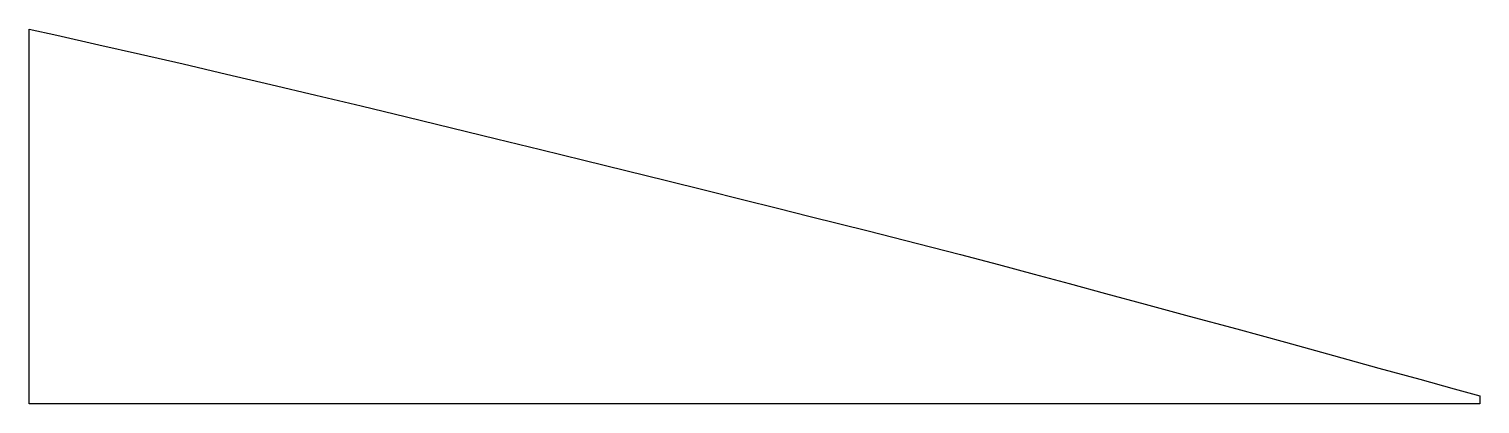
# Model space of a CAD drawing. Header units: metres. Extents: x 0 to 65, y 0 to 16.8.
import ezdxf

# ---------------------------------------------------------------- set-up
doc = ezdxf.new("R2010")
doc.units = ezdxf.units.M
doc.layers.add('CUT', color=7, linetype='CONTINUOUS')

msp = doc.modelspace()

# ---------------------------------------------------------------- linework, layer by layer
at = {"layer": 'CUT'}
msp.add_lwpolyline([(0, 16.786), (1.25, 16.507), (3.125, 16.085), (5, 15.66), (6.902, 15.224), (8.853, 14.771), (10.839, 14.305), (12.852, 13.828), (14.879, 13.344), (16.909, 12.855), (18.932, 12.365), (20.938, 11.876), (22.913, 11.393), (24.849, 10.917), (26.733, 10.452), (28.555, 10.001), (30.303, 9.568), (31.968, 9.154), (33.537, 8.764), (35, 8.4), (37.593, 7.751), (39.805, 7.188), (41.724, 6.69), (43.438, 6.238), (45.034, 5.811), (46.602, 5.387), (48.228, 4.947), (50, 4.47), (51.978, 3.937), (54.102, 3.359), (56.284, 2.761), (58.438, 2.169), (60.474, 1.608), (62.305, 1.103), (63.843, 0.678), (65, 0.36), (65, 0), (63.843, 0), (62.305, 0), (60.474, 0), (58.438, 0), (56.284, 0), (54.102, 0), (51.978, 0), (50, 0), (48.228, 0), (46.602, 0), (45.034, 0), (43.438, 0), (41.724, 0), (39.805, 0), (37.593, 0), (35, 0), (33.436, 0), (31.751, 0), (29.96, 0), (28.076, 0), (26.111, 0), (24.08, 0), (21.996, 0), (19.871, 0), (17.72, 0), (15.556, 0), (13.391, 0), (11.24, 0), (9.116, 0), (7.031, 0), (5, 0), (3, 0), (1, 0), (0, 0)], close=True, dxfattribs=at)

doc.saveas('drawing.dxf')
